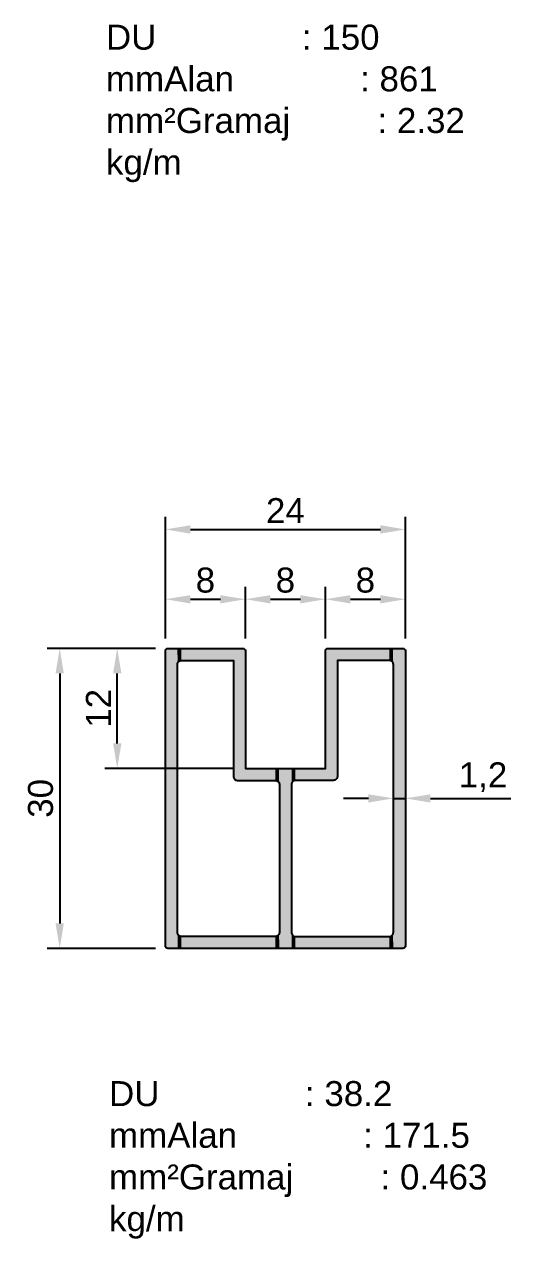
# Model space of a CAD drawing. Extents: x 73 to 823, y -58 to 227.
# Drawn here: x 147.9 to 196.5, y -50 to 71.4 of the extents above; entities that cross this region are included whole.
import ezdxf

# ---------------------------------------------------------------- set-up
doc = ezdxf.new("R2010")
doc.units = 0
doc.layers.get('0').update_dxf_attribs({"linetype": 'CONTINUOUS'})
doc.layers.get('DEFPOINTS').update_dxf_attribs({"linetype": 'CONTINUOUS'})
doc.styles.get("Standard").update_dxf_attribs({"font": 'arial.ttf'})
doc.dimstyles.new('ISO-25', dxfattribs={"dimtxt": 2.5, "dimasz": 2.5, "dimexe": 1.25, "dimexo": 1.25, "dimtad": 1, "dimtxsty": 'STANDARD', "dimcen": 2.5, "dimazin": 3, "dimtfac": 1, "dimtmove": 0, "dimatfit": 3})

# ---------------------------------------------------------------- blocks, each defined once
blk = doc.blocks.new('*U43')
at = {"linetype": 'CONTINUOUS'}
for points in [[(161.98, -20.82), (161.97, 8.81), (161.98, 8.85)], [(161.97, -20.77), (161.97, 8.77), (161.97, 8.81)], [(161.97, -20.77), (161.97, 8.81), (161.97, -20.78)], [(161.97, -20.78), (161.97, 8.81), (161.97, 8.81)], [(161.97, -20.78), (161.97, 8.81), (161.98, -20.82)], [(161.97, -20.73), (161.97, 8.77), (161.97, -20.77)], [(161.99, -20.83), (161.98, 8.85), (161.99, 8.86)], [(161.98, -20.82), (161.98, 8.85), (161.99, -20.83)], [(162, -20.86), (161.99, 8.86), (162, 8.89)], [(161.99, -20.83), (161.99, 8.86), (162, -20.86)], [(162.01, -20.87), (162, 8.89), (162.01, 8.9)], [(162, -20.86), (162, 8.89), (162.01, -20.87)], [(162.03, -20.89), (162.01, 8.9), (162.03, 8.93)], [(162.01, -20.87), (162.01, 8.9), (162.03, -20.89)], [(162.04, -20.91), (162.03, 8.93), (162.04, 8.94)], [(162.03, -20.89), (162.03, 8.93), (162.04, -20.91)], [(162.06, -20.92), (162.04, 8.94), (162.06, 8.96)], [(162.04, -20.91), (162.04, 8.94), (162.06, -20.92)], [(162.08, -20.94), (162.06, 8.96), (162.08, 8.97)], [(162.06, -20.92), (162.06, 8.96), (162.08, -20.94)], [(162.09, -20.95), (162.08, 8.97), (162.09, 8.98)], [(162.08, -20.94), (162.08, 8.97), (162.09, -20.95)], [(162.12, -20.96), (162.09, 8.98), (162.12, 9)], [(162.09, -20.95), (162.09, 8.98), (162.12, -20.96)], [(162.12, -20.96), (162.12, 9), (162.13, -20.97)], [(162.13, -20.97), (162.12, 9), (162.13, 9)], [(162.17, -20.98), (162.13, 9), (162.17, 9.01)], [(162.13, -20.97), (162.13, 9), (162.17, -20.98)], [(162.22, -20.98), (162.17, 9.01), (162.22, 9.02)], [(162.17, -20.98), (162.17, 9.01), (162.17, -20.98)], [(162.17, -20.98), (162.17, 9.01), (162.17, 9.01)], [(162.17, -20.98), (162.17, 9.01), (162.22, -20.98)], [(162.22, -20.98), (162.22, 9.02), (163.17, -20.98)], [(163.17, 7.42), (162.22, 9.02), (163.17, 9.02)], [(163.17, -20.98), (162.22, 9.02), (163.17, -19.38)], [(163.17, -19.38), (162.22, 9.02), (163.17, 7.42)], [(163.17, 7.42), (163.17, 9.02), (163.17, 7.49)], [(163.17, 7.49), (163.17, 9.02), (163.17, 9.02)], [(163.17, 7.49), (163.17, 9.02), (163.19, 7.55)], [(163.19, 7.55), (163.17, 9.02), (163.19, 9.02)], [(163.19, 7.55), (163.19, 9.02), (163.22, 7.62)], [(163.22, 7.62), (163.19, 9.02), (163.22, 9.02)], [(163.22, 7.62), (163.22, 9.02), (163.26, 7.67)], [(163.26, 7.67), (163.22, 9.02), (163.26, 9.02)], [(163.26, 7.67), (163.26, 9.02), (163.31, 7.72)], [(163.31, 7.72), (163.26, 9.02), (163.31, 9.02)], [(163.31, 7.72), (163.31, 9.02), (163.37, 7.76)], [(163.37, 7.76), (163.31, 9.02), (163.37, 9.02)], [(163.37, 7.76), (163.37, 9.02), (163.43, 7.79)], [(163.43, 7.79), (163.37, 9.02), (163.43, 9.02)], [(163.43, 7.79), (163.43, 9.02), (163.5, 7.81)], [(163.5, 7.81), (163.43, 9.02), (163.5, 9.02)], [(163.5, 7.81), (163.5, 9.02), (163.57, 7.82)], [(163.57, 7.82), (163.5, 9.02), (163.57, 9.02)], [(163.57, 7.82), (163.57, 9.02), (168.77, 7.82)], [(168.77, 7.82), (163.57, 9.02), (168.77, 9.02)], [(168.77, 7.82), (168.77, 9.02), (168.77, -3.85)], [(168.77, -3.85), (168.77, 9.02), (168.77, 9.02)], [(168.77, -3.85), (168.77, 9.02), (168.79, -3.92)], [(168.79, -3.92), (168.77, 9.02), (168.79, 9.02)], [(168.79, -3.92), (168.79, 9.02), (168.82, -3.98)], [(168.82, -3.98), (168.79, 9.02), (168.82, 9.02)], [(168.82, -3.98), (168.82, 9.02), (168.86, -4.04)], [(168.86, -4.04), (168.82, 9.02), (168.86, 9.02)], [(168.86, -4.04), (168.86, 9.02), (168.91, -4.09)], [(168.91, -4.09), (168.86, 9.02), (168.91, 9.02)], [(168.91, -4.09), (168.91, 9.02), (168.97, -4.13)], [(168.97, -4.13), (168.91, 9.02), (168.97, 9.02)], [(168.97, -4.13), (168.97, 9.02), (169.03, -4.16)], [(169.03, -4.16), (168.97, 9.02), (169.03, 9.02)], [(169.03, -4.16), (169.03, 9.02), (169.1, -4.18)], [(169.1, -4.18), (169.03, 9.02), (169.1, 9.02)], [(169.1, -4.18), (169.1, 9.02), (169.17, -4.18)], [(169.17, -4.18), (169.1, 9.02), (169.17, 9.02)], [(169.17, -4.18), (169.17, 9.02), (169.72, -4.18)], [(169.72, -4.18), (169.17, 9.02), (169.72, 9.02)], [(169.72, -4.18), (169.72, 9.02), (169.76, -4.18)], [(169.76, -4.18), (169.72, 9.02), (169.76, 9.01)], [(169.76, -4.18), (169.76, 9.01), (169.8, -4.18)], [(169.8, -4.18), (169.76, 9.01), (169.8, 9)], [(169.8, -4.18), (169.8, 9), (169.84, -4.18)], [(169.84, -4.18), (169.8, 9), (169.84, 8.98)], [(169.84, -4.18), (169.84, 8.98), (169.88, -4.18)], [(169.88, -4.18), (169.84, 8.98), (169.88, 8.96)], [(169.88, -4.18), (169.88, 8.96), (169.91, -4.18)], [(169.91, -4.18), (169.88, 8.96), (169.91, 8.93)], [(169.91, -4.18), (169.91, 8.93), (169.93, -4.18)], [(169.93, -4.18), (169.91, 8.93), (169.93, 8.89)], [(169.93, -4.18), (169.93, 8.89), (169.95, -4.18)], [(169.95, -4.18), (169.93, 8.89), (169.95, 8.85)], [(169.95, -4.18), (169.95, 8.85), (169.96, -4.18)], [(169.96, -4.18), (169.95, 8.85), (169.96, 8.81)], [(169.96, -4.18), (169.96, 8.81), (169.97, -4.18)], [(169.97, -2.98), (169.96, 8.81), (169.97, 8.77)], [(169.97, -4.18), (169.96, 8.81), (169.97, -2.98)], [(177.98, -4.18), (177.97, 8.81), (177.98, 8.85)], [(177.97, -4.18), (177.97, 8.77), (177.97, 8.81)], [(177.97, -4.18), (177.97, 8.81), (177.98, -4.18)], [(177.97, -2.98), (177.97, 8.77), (177.97, -4.18)], [(178, -4.18), (177.98, 8.85), (178, 8.89)], [(177.98, -4.18), (177.98, 8.85), (178, -4.18)], [(178.03, -4.18), (178, 8.89), (178.03, 8.93)], [(178, -4.18), (178, 8.89), (178.03, -4.18)], [(178.06, -4.18), (178.03, 8.93), (178.06, 8.96)], [(178.03, -4.18), (178.03, 8.93), (178.06, -4.18)], [(178.09, -4.18), (178.06, 8.96), (178.09, 8.98)], [(178.06, -4.18), (178.06, 8.96), (178.09, -4.18)], [(178.13, -4.18), (178.09, 8.98), (178.13, 9)], [(178.09, -4.18), (178.09, 8.98), (178.13, -4.18)], [(178.17, -4.18), (178.13, 9), (178.17, 9.01)], [(178.13, -4.18), (178.13, 9), (178.17, -4.18)], [(178.22, -4.18), (178.17, 9.01), (178.22, 9.02)], [(178.17, -4.18), (178.17, 9.01), (178.22, -4.18)], [(178.22, -4.18), (178.22, 9.02), (178.77, -4.18)], [(178.77, -4.18), (178.22, 9.02), (178.77, 9.02)], [(178.77, -4.18), (178.77, 9.02), (178.84, -4.18)], [(178.84, -4.18), (178.77, 9.02), (178.84, 9.02)], [(178.84, -4.18), (178.84, 9.02), (178.9, -4.16)], [(178.9, -4.16), (178.84, 9.02), (178.9, 9.02)], [(178.9, -4.16), (178.9, 9.02), (178.97, -4.13)], [(178.97, -4.13), (178.9, 9.02), (178.97, 9.02)], [(178.97, -4.13), (178.97, 9.02), (179.03, -4.09)], [(179.03, -4.09), (178.97, 9.02), (179.03, 9.02)], [(179.03, -4.09), (179.03, 9.02), (179.07, -4.04)], [(179.07, -4.04), (179.03, 9.02), (179.07, 9.02)], [(179.07, -4.04), (179.07, 9.02), (179.11, -3.98)], [(179.11, -3.98), (179.07, 9.02), (179.11, 9.02)], [(179.11, -3.98), (179.11, 9.02), (179.14, -3.92)], [(179.14, -3.92), (179.11, 9.02), (179.14, 9.02)], [(179.14, -3.92), (179.14, 9.02), (179.16, -3.85)], [(179.16, -3.85), (179.14, 9.02), (179.16, 9.02)], [(179.16, -3.85), (179.16, 9.02), (179.17, -3.78)], [(179.17, 7.82), (179.16, 9.02), (179.17, 9.02)], [(179.17, -3.78), (179.16, 9.02), (179.17, 7.82)], [(179.17, 7.82), (179.17, 9.02), (184.37, 7.82)], [(184.37, 7.82), (179.17, 9.02), (184.37, 9.02)], [(184.37, 7.82), (184.37, 9.02), (184.44, 7.81)], [(184.44, 7.81), (184.37, 9.02), (184.44, 9.02)], [(184.44, 7.81), (184.44, 9.02), (184.5, 7.79)], [(184.5, 7.79), (184.44, 9.02), (184.5, 9.02)], [(184.5, 7.79), (184.5, 9.02), (184.57, 7.76)], [(184.57, 7.76), (184.5, 9.02), (184.57, 9.02)], [(184.57, 7.76), (184.57, 9.02), (184.63, 7.72)], [(184.63, 7.72), (184.57, 9.02), (184.63, 9.02)], [(184.63, 7.72), (184.63, 9.02), (184.67, 7.67)], [(184.67, 7.67), (184.63, 9.02), (184.67, 9.02)], [(184.67, 7.67), (184.67, 9.02), (184.71, 7.62)], [(184.71, 7.62), (184.67, 9.02), (184.71, 9.02)], [(184.71, 7.62), (184.71, 9.02), (184.74, 7.55)], [(184.74, 7.55), (184.71, 9.02), (184.74, 9.02)], [(184.74, 7.55), (184.74, 9.02), (184.76, 7.49)], [(184.76, 7.49), (184.74, 9.02), (184.76, 9.02)], [(184.76, 7.49), (184.76, 9.02), (184.77, 7.42)], [(184.77, 7.42), (184.76, 9.02), (184.77, 9.02)], [(184.77, 7.42), (184.77, 9.02), (185.72, -20.98)], [(185.72, -20.98), (184.77, 9.02), (185.72, 9.02)], [(185.72, -20.98), (185.72, 9.02), (185.76, -20.98)], [(185.76, -20.98), (185.72, 9.02), (185.76, 9.01)], [(185.76, -20.98), (185.76, 9.01), (185.8, -20.97)], [(185.8, -20.97), (185.76, 9.01), (185.8, 9)], [(185.8, -20.97), (185.8, 9), (185.84, -20.95)], [(185.84, -20.95), (185.8, 9), (185.84, 8.98)], [(185.84, -20.95), (185.84, 8.98), (185.88, -20.92)], [(185.88, -20.92), (185.84, 8.98), (185.88, 8.96)], [(185.88, -20.92), (185.88, 8.96), (185.91, -20.89)], [(185.91, -20.89), (185.88, 8.96), (185.91, 8.93)], [(185.91, -20.89), (185.91, 8.93), (185.93, -20.86)], [(185.93, -20.86), (185.91, 8.93), (185.93, 8.89)], [(185.93, -20.86), (185.93, 8.89), (185.95, -20.82)], [(185.95, -20.82), (185.93, 8.89), (185.95, 8.85)], [(185.95, -20.82), (185.95, 8.85), (185.96, -20.78)], [(185.96, -20.78), (185.95, 8.85), (185.96, 8.81)], [(185.96, -20.78), (185.96, 8.81), (185.97, -20.73)], [(185.97, -20.73), (185.96, 8.81), (185.97, 8.77)], [(168.77, -3.78), (168.77, 7.82), (168.77, -3.85)], [(184.77, -19.38), (184.77, 7.42), (185.72, -20.98)], [(169.97, -4.18), (169.97, -2.98), (172.97, -4.18)], [(172.97, -4.18), (169.97, -2.98), (172.97, -2.98)], [(172.97, -4.18), (172.97, -2.98), (173.05, -4.19)], [(173.05, -4.19), (172.97, -2.98), (173.05, -2.98)], [(173.05, -4.19), (173.05, -2.98), (173.12, -4.21)], [(173.12, -4.21), (173.05, -2.98), (173.12, -2.98)], [(173.12, -4.21), (173.12, -2.98), (173.19, -4.25)], [(173.19, -4.25), (173.12, -2.98), (173.19, -2.98)], [(173.19, -4.25), (173.19, -2.98), (173.25, -4.3)], [(173.25, -4.3), (173.19, -2.98), (173.25, -2.98)], [(173.25, -4.3), (173.25, -2.98), (173.3, -4.36)], [(173.3, -4.36), (173.25, -2.98), (173.3, -2.98)], [(173.3, -4.36), (173.3, -2.98), (173.34, -4.43)], [(173.34, -4.43), (173.3, -2.98), (173.34, -2.98)], [(173.34, -4.43), (173.34, -2.98), (173.36, -4.51)], [(173.36, -4.51), (173.34, -2.98), (173.36, -2.98)], [(173.36, -4.51), (173.36, -2.98), (173.37, -4.58)], [(173.37, -4.58), (173.36, -2.98), (173.37, -2.98)], [(173.37, -4.58), (173.37, -2.98), (174.57, -20.98)], [(174.57, -4.58), (173.37, -2.98), (174.57, -2.98)], [(174.57, -20.98), (173.37, -2.98), (174.57, -19.38)], [(174.57, -19.38), (173.37, -2.98), (174.57, -4.58)], [(174.57, -4.58), (174.57, -2.98), (174.58, -4.51)], [(174.58, -4.51), (174.57, -2.98), (174.58, -2.98)], [(174.58, -4.51), (174.58, -2.98), (174.6, -4.43)], [(174.6, -4.43), (174.58, -2.98), (174.6, -2.98)], [(174.6, -4.43), (174.6, -2.98), (174.64, -4.36)], [(174.64, -4.36), (174.6, -2.98), (174.64, -2.98)], [(174.64, -4.36), (174.64, -2.98), (174.69, -4.3)], [(174.69, -4.3), (174.64, -2.98), (174.69, -2.98)], [(174.69, -4.3), (174.69, -2.98), (174.75, -4.25)], [(174.75, -4.25), (174.69, -2.98), (174.75, -2.98)], [(174.75, -4.25), (174.75, -2.98), (174.82, -4.21)], [(174.82, -4.21), (174.75, -2.98), (174.82, -2.98)], [(174.82, -4.21), (174.82, -2.98), (174.89, -4.19)], [(174.89, -4.19), (174.82, -2.98), (174.89, -2.98)], [(174.89, -4.19), (174.89, -2.98), (174.97, -4.18)], [(174.97, -4.18), (174.89, -2.98), (174.97, -2.98)], [(174.97, -4.18), (174.97, -2.98), (177.97, -4.18)], [(177.97, -4.18), (174.97, -2.98), (177.97, -2.98)], [(177.97, -4.18), (177.97, -2.98), (177.97, -4.18)], [(173.37, -19.38), (173.37, -4.58), (174.57, -20.98)], [(163.17, -20.98), (163.17, -19.38), (163.18, -20.98)], [(163.18, -20.98), (163.17, -19.38), (163.18, -19.46)], [(173.37, -20.98), (173.36, -19.46), (173.37, -19.38)], [(173.37, -20.98), (173.37, -19.38), (174.57, -20.98)], [(174.57, -20.98), (174.57, -19.38), (174.58, -20.98)], [(174.58, -20.98), (174.57, -19.38), (174.58, -19.46)], [(184.77, -20.98), (184.76, -19.45), (184.77, -19.38)], [(184.77, -20.98), (184.77, -19.38), (185.72, -20.98)], [(163.18, -20.98), (163.18, -19.46), (163.2, -20.98)], [(163.2, -20.98), (163.18, -19.46), (163.2, -19.54)], [(163.2, -20.98), (163.2, -19.54), (163.24, -20.98)], [(163.24, -20.98), (163.2, -19.54), (163.24, -19.61)], [(163.24, -20.98), (163.24, -19.61), (163.29, -20.98)], [(163.29, -20.98), (163.24, -19.61), (163.29, -19.67)], [(163.29, -20.98), (163.29, -19.67), (163.35, -20.98)], [(163.35, -20.98), (163.29, -19.67), (163.35, -19.72)], [(163.35, -20.98), (163.35, -19.72), (163.42, -20.98)], [(163.42, -20.98), (163.35, -19.72), (163.42, -19.75)], [(163.42, -20.98), (163.42, -19.75), (163.49, -20.98)], [(163.49, -20.98), (163.42, -19.75), (163.49, -19.78)], [(163.49, -20.98), (163.49, -19.78), (163.57, -20.98)], [(163.57, -20.98), (163.49, -19.78), (163.57, -19.78)], [(163.57, -20.98), (163.57, -19.78), (172.97, -20.98)], [(172.97, -20.98), (163.57, -19.78), (172.97, -19.78)], [(172.97, -20.98), (172.97, -19.78), (173.05, -20.98)], [(173.05, -20.98), (172.97, -19.78), (173.05, -19.78)], [(173.12, -20.98), (173.05, -19.78), (173.12, -19.75)], [(173.05, -20.98), (173.05, -19.78), (173.12, -20.98)], [(173.19, -20.98), (173.12, -19.75), (173.19, -19.72)], [(173.12, -20.98), (173.12, -19.75), (173.19, -20.98)], [(173.25, -20.98), (173.19, -19.72), (173.25, -19.67)], [(173.19, -20.98), (173.19, -19.72), (173.25, -20.98)], [(173.3, -20.98), (173.25, -19.67), (173.3, -19.61)], [(173.25, -20.98), (173.25, -19.67), (173.3, -20.98)], [(173.34, -20.98), (173.3, -19.61), (173.34, -19.54)], [(173.3, -20.98), (173.3, -19.61), (173.34, -20.98)], [(173.36, -20.98), (173.34, -19.54), (173.36, -19.46)], [(173.34, -20.98), (173.34, -19.54), (173.36, -20.98)], [(173.36, -20.98), (173.36, -19.46), (173.37, -20.98)], [(174.58, -20.98), (174.58, -19.46), (174.6, -20.98)], [(174.6, -20.98), (174.58, -19.46), (174.6, -19.54)], [(174.6, -20.98), (174.6, -19.54), (174.64, -20.98)], [(174.64, -20.98), (174.6, -19.54), (174.64, -19.61)], [(174.64, -20.98), (174.64, -19.61), (174.69, -20.98)], [(174.69, -20.98), (174.64, -19.61), (174.69, -19.67)], [(174.69, -20.98), (174.69, -19.67), (174.75, -20.98)], [(174.75, -20.98), (174.69, -19.67), (174.75, -19.72)], [(174.75, -20.98), (174.75, -19.72), (174.82, -20.98)], [(174.82, -20.98), (174.75, -19.72), (174.82, -19.75)], [(174.82, -20.98), (174.82, -19.75), (174.89, -20.98)], [(174.89, -20.98), (174.82, -19.75), (174.89, -19.78)], [(174.89, -20.98), (174.89, -19.78), (174.97, -20.98)], [(174.97, -20.98), (174.89, -19.78), (174.97, -19.78)], [(174.97, -20.98), (174.97, -19.78), (184.37, -20.98)], [(184.37, -20.98), (174.97, -19.78), (184.37, -19.78)], [(184.37, -20.98), (184.37, -19.78), (184.44, -20.98)], [(184.44, -20.98), (184.37, -19.78), (184.44, -19.78)], [(184.5, -20.98), (184.44, -19.78), (184.5, -19.76)], [(184.44, -20.98), (184.44, -19.78), (184.5, -20.98)], [(184.57, -20.98), (184.5, -19.76), (184.57, -19.73)], [(184.5, -20.98), (184.5, -19.76), (184.57, -20.98)], [(184.63, -20.98), (184.57, -19.73), (184.63, -19.69)], [(184.57, -20.98), (184.57, -19.73), (184.63, -20.98)], [(184.67, -20.98), (184.63, -19.69), (184.67, -19.64)], [(184.63, -20.98), (184.63, -19.69), (184.67, -20.98)], [(184.71, -20.98), (184.67, -19.64), (184.71, -19.58)], [(184.67, -20.98), (184.67, -19.64), (184.71, -20.98)], [(184.74, -20.98), (184.71, -19.58), (184.74, -19.52)], [(184.71, -20.98), (184.71, -19.58), (184.74, -20.98)], [(184.76, -20.98), (184.74, -19.52), (184.76, -19.45)], [(184.74, -20.98), (184.74, -19.52), (184.76, -20.98)], [(184.76, -20.98), (184.76, -19.45), (184.77, -20.98)]]:
    blk.add_solid(points, dxfattribs=at)
blk = doc.blocks.new('*D21')
at = {"color": 0}
for p, q in [((161.97, 10.02), (161.97, 22.16)), ((185.97, 10.02), (185.97, 22.16)), ((164.47, 20.91), (183.47, 20.91))]:
    blk.add_line(p, q, dxfattribs=at)
for points in [[(164.47, 21.33), (164.47, 20.49), (161.97, 20.91)], [(183.47, 21.33), (183.47, 20.49), (185.97, 20.91)]]:
    blk.add_solid(points, dxfattribs=at)
at = {"layer": 'DEFPOINTS', "color": 0}
for p in [(185.97, 20.91), (161.97, 8.77), (185.97, 8.77)]:
    blk.add_point(p, dxfattribs=at)
at = {"color": 0, "insert": (173.97, 22.79), "char_height": 2.5, "attachment_point": 5}
blk.add_mtext('24', dxfattribs=at)
blk = doc.blocks.new('*D22')
at = {"color": 0}
for p, q in [((161.97, 10.02), (161.97, 15.18)), ((169.97, 10.02), (169.97, 15.18)), ((164.47, 13.93), (167.47, 13.93))]:
    blk.add_line(p, q, dxfattribs=at)
for points in [[(164.47, 14.34), (164.47, 13.51), (161.97, 13.93)], [(167.47, 14.34), (167.47, 13.51), (169.97, 13.93)]]:
    blk.add_solid(points, dxfattribs=at)
at = {"layer": 'DEFPOINTS', "color": 0}
for p in [(169.97, 13.93), (161.97, 8.77), (169.97, 8.77)]:
    blk.add_point(p, dxfattribs=at)
at = {"color": 0, "insert": (165.97, 15.83), "char_height": 2.5, "attachment_point": 5}
blk.add_mtext('8', dxfattribs=at)
blk = doc.blocks.new('*D23')
at = {"color": 0}
for p, q in [((169.97, 10.02), (169.97, 15.18)), ((177.97, 10.02), (177.97, 15.18)), ((172.47, 13.93), (175.47, 13.93))]:
    blk.add_line(p, q, dxfattribs=at)
for points in [[(172.47, 14.34), (172.47, 13.51), (169.97, 13.93)], [(175.47, 14.34), (175.47, 13.51), (177.97, 13.93)]]:
    blk.add_solid(points, dxfattribs=at)
at = {"layer": 'DEFPOINTS', "color": 0}
for p in [(177.97, 13.93), (169.97, 8.77), (177.97, 8.77)]:
    blk.add_point(p, dxfattribs=at)
at = {"color": 0, "insert": (173.97, 15.83), "char_height": 2.5, "attachment_point": 5}
blk.add_mtext('8', dxfattribs=at)
blk = doc.blocks.new('*D24')
at = {"color": 0}
for p, q in [((177.97, 10.02), (177.97, 15.18)), ((185.97, 10.02), (185.97, 15.18)), ((180.47, 13.93), (183.47, 13.93))]:
    blk.add_line(p, q, dxfattribs=at)
for points in [[(180.47, 14.34), (180.47, 13.51), (177.97, 13.93)], [(183.47, 14.34), (183.47, 13.51), (185.97, 13.93)]]:
    blk.add_solid(points, dxfattribs=at)
at = {"layer": 'DEFPOINTS', "color": 0}
for p in [(185.97, 13.93), (177.97, 8.77), (185.97, 8.77)]:
    blk.add_point(p, dxfattribs=at)
at = {"color": 0, "insert": (181.97, 15.83), "char_height": 2.5, "attachment_point": 5}
blk.add_mtext('8', dxfattribs=at)
blk = doc.blocks.new('*D25')
at = {"color": 0}
for p, q in [((160.97, 9.02), (150.15, 9.02)), ((151.4, 6.52), (151.4, -18.48)), ((160.97, -20.98), (150.15, -20.98))]:
    blk.add_line(p, q, dxfattribs=at)
for points in [[(150.98, 6.52), (151.81, 6.52), (151.4, 9.02)], [(150.98, -18.48), (151.81, -18.48), (151.4, -20.98)]]:
    blk.add_solid(points, dxfattribs=at)
at = {"layer": 'DEFPOINTS', "color": 0}
for p in [(162.22, 9.02), (151.4, -20.98), (162.22, -20.98)]:
    blk.add_point(p, dxfattribs=at)
at = {"color": 0, "insert": (149.49, -5.98), "char_height": 2.5, "attachment_point": 5, "rotation": 90}
blk.add_mtext('30', dxfattribs=at)
blk = doc.blocks.new('*D26')
at = {"color": 0}
for p, q in [((160.97, 9.02), (155.9, 9.02)), ((157.15, -0.48), (157.15, 6.52)), ((168.72, -2.98), (155.9, -2.98))]:
    blk.add_line(p, q, dxfattribs=at)
for points in [[(156.74, 6.52), (157.57, 6.52), (157.15, 9.02)], [(156.74, -0.48), (157.57, -0.48), (157.15, -2.98)]]:
    blk.add_solid(points, dxfattribs=at)
at = {"layer": 'DEFPOINTS', "color": 0}
for p in [(157.15, 9.02), (162.22, 9.02), (169.97, -2.98)]:
    blk.add_point(p, dxfattribs=at)
at = {"color": 0, "insert": (155.27, 3.02), "char_height": 2.5, "attachment_point": 5, "rotation": 90}
blk.add_mtext('12', dxfattribs=at)
blk = doc.blocks.new('*D27')
at = {"color": 0}
for p, q in [((182.27, -5.98), (179.77, -5.98)), ((184.77, -5.98), (185.97, -5.98)), ((188.47, -5.98), (196.51, -5.98))]:
    blk.add_line(p, q, dxfattribs=at)
for points in [[(182.27, -5.57), (182.27, -6.4), (184.77, -5.98)], [(188.47, -5.57), (188.47, -6.4), (185.97, -5.98)]]:
    blk.add_solid(points, dxfattribs=at)
at = {"layer": 'DEFPOINTS', "color": 0}
for p in [(184.77, -5.98), (185.97, -5.98), (185.97, -5.98)]:
    blk.add_point(p, dxfattribs=at)
at = {"color": 0, "insert": (193.74, -3.86), "char_height": 2.5, "attachment_point": 5}
blk.add_mtext('1,2', dxfattribs=at)

msp = doc.modelspace()

# ---------------------------------------------------------------- linework, layer by layer
for points in [[(162.218, 9.017), (169.718, 9.017, -0.4142136), (169.968, 8.767), (169.968, -2.983), (177.968, -2.983), (177.968, 8.767, -0.4142136), (178.218, 9.017), (185.718, 9.017, -0.4142136), (185.968, 8.767), (185.968, -20.733, -0.4142136), (185.718, -20.983), (162.218, -20.983, -0.4142136), (161.968, -20.733), (161.968, 8.767, -0.4142136)], [(172.968, -19.783), (163.568, -19.783, -0.4142136), (163.168, -19.383), (163.168, 7.417, -0.4142136), (163.568, 7.817), (168.768, 7.817), (168.768, -3.783, 0.4142136), (169.168, -4.183), (172.968, -4.183, -0.4142136), (173.368, -4.583), (173.368, -19.383, -0.4142136)], [(174.968, -19.783), (184.368, -19.783, 0.4142136), (184.768, -19.383), (184.768, 7.417, 0.4142136), (184.368, 7.817), (179.168, 7.817), (179.168, -3.783, -0.4142136), (178.768, -4.183), (174.968, -4.183, 0.4142136), (174.568, -4.583), (174.568, -19.383, 0.4142136)]]:
    msp.add_lwpolyline(points, format="xyb", close=True)

# ---------------------------------------------------------------- block references
msp.add_blockref('*U43', (0, 0))

# ---------------------------------------------------------------- texts
at = {"char_height": 2.5, "attachment_point": 1}
for s, width, insert in [('DU               : 150 mmAlan             : 861 mm²Gramaj         : 2.32 kg/m ', 38.23756, (156.026, 71.378)), ('DU               : 38.2 mmAlan             : 171.5 mm²Gramaj         : 0.463 kg/m ', 38.96297, (156.332, -34.248))]:
    msp.add_mtext_dynamic_manual_height_columns(s, width=width, gutter_width=12.5, heights=[-11.631], dxfattribs=dict(at, insert=insert))

# ---------------------------------------------------------------- dimensions: what is measured, and where the dimension line sits
for base, p1, p2, picture, middle in [((185.968, 20.911), (161.968, 8.767), (185.968, 8.767), '*D21', (173.968, 22.792)), ((169.968, 13.925), (161.968, 8.767), (169.968, 8.767), '*D22', (165.968, 15.827)), ((177.968, 13.925), (169.968, 8.767), (177.968, 8.767), '*D23', (173.968, 15.827)), ((185.968, 13.925), (177.968, 8.767), (185.968, 8.767), '*D24', (181.968, 15.827)), ((185.968, -5.983), (184.768, -5.983), (185.968, -5.983), '*D27', (193.738, -3.856))]:
    dim = msp.add_linear_dim(base=base, p1=p1, p2=p2, dimstyle='ISO-25')
    dim.commit()
    dim.dimension.update_dxf_attribs({"geometry": picture, "text_midpoint": middle})
for base, p1, p2, picture, middle in [((151.396, -20.983), (162.218, 9.017), (162.218, -20.983), '*D25', (149.494, -5.983)), ((157.152, 9.017), (169.968, -2.983), (162.218, 9.017), '*D26', (155.272, 3.017))]:
    dim = msp.add_linear_dim(base=base, p1=p1, p2=p2, angle=90, dimstyle='ISO-25')
    dim.commit()
    dim.dimension.update_dxf_attribs({"geometry": picture, "text_midpoint": middle})

doc.saveas('drawing.dxf')
